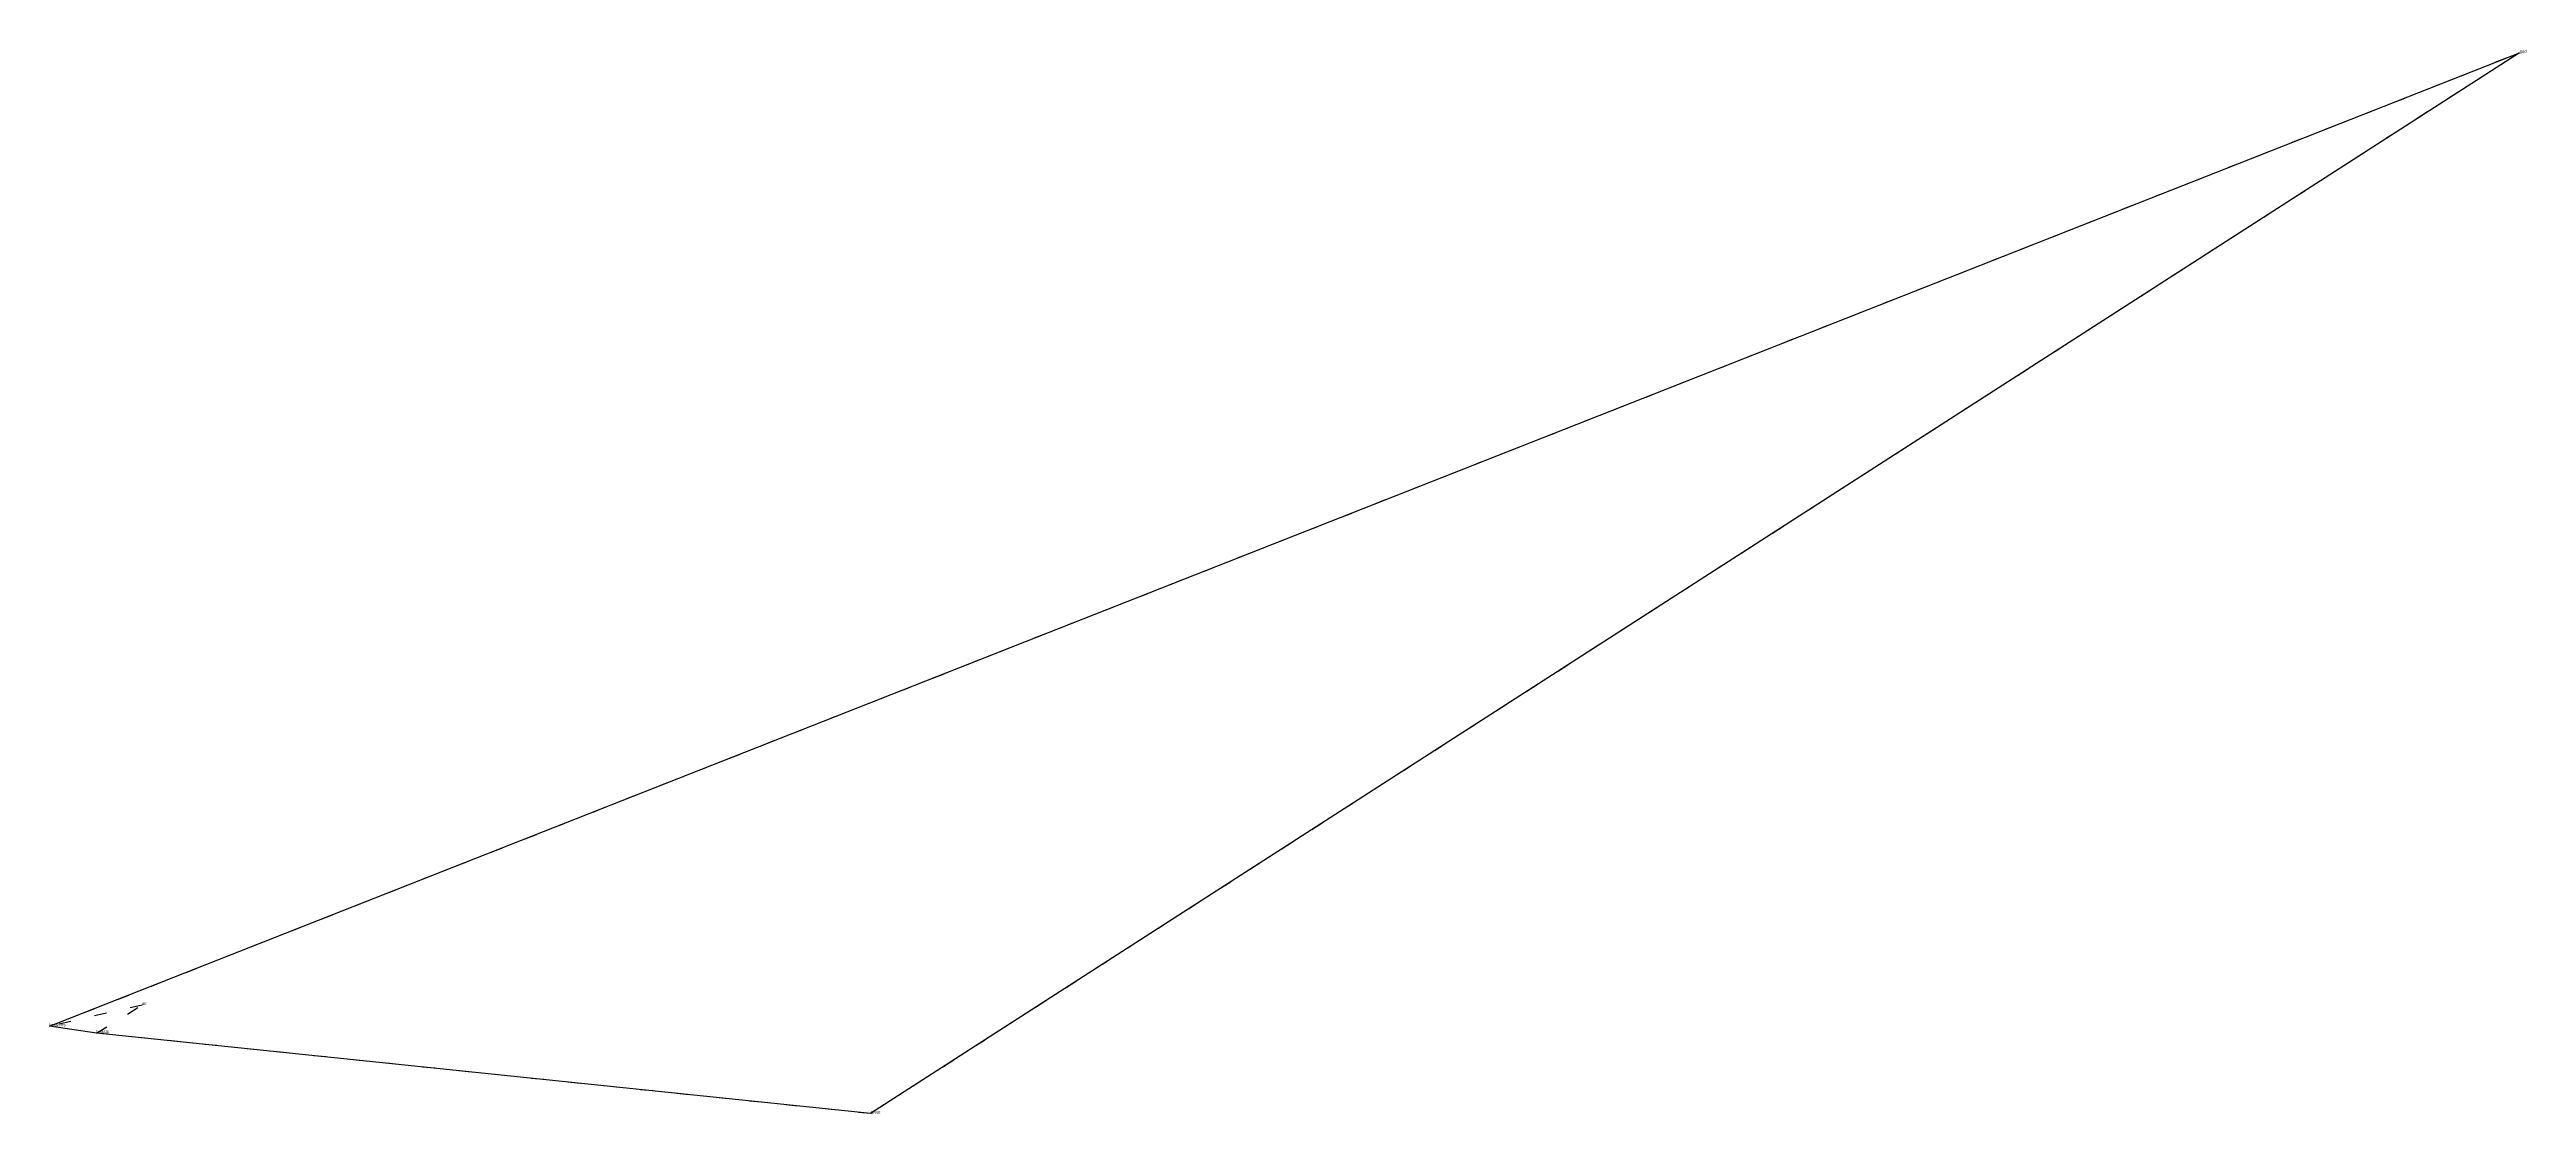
# Model space of a CAD drawing. Extents: x -1.1 to 19.3, y -1.1 to 7.7.
import ezdxf

# ---------------------------------------------------------------- set-up
doc = ezdxf.new("R2010")
doc.units = 0
doc.linetypes.add('DOT', pattern=[0.2, 0, -0.2])
doc.layers.add('TEXT', color=1, linetype='CONTINUOUS')
doc.styles.get("Standard").update_dxf_attribs({"font": 'arial.ttf'})

msp = doc.modelspace()

# ---------------------------------------------------------------- linework, layer by layer
at = {"layer": 'INTERNAL', "linetype": 'DOT'}
msp.add_polyline3d([(-0.323, -0.192, 0), (-1.084, -0.366, 0), (19.21, 7.636, 0), (5.662, -1.084, 0), (-0.699, -0.422, 0), (-0.323, -0.192, 0)], close=True, dxfattribs=at)
at = {"layer": 'OUTLINE', "linetype": 'CONTINUOUS'}
msp.add_polyline3d([(5.662, -1.084, 0), (-0.699, -0.422, 0), (-1.084, -0.366, 0), (19.21, 7.636, 0), (5.662, -1.084, 0)], close=True, dxfattribs=at)

# ---------------------------------------------------------------- texts
at = {"layer": 'TEXT'}
for s, p in [('god', (19.21, 7.636)), ('air', (-0.323, -0.192)), ('heavens', (-1.084, -0.366)), ('beasts', (-0.699, -0.422)), ('great', (5.662, -1.084))]:
    msp.add_text(s, height=0.025, dxfattribs=at).set_placement(p)

doc.saveas('drawing.dxf')
